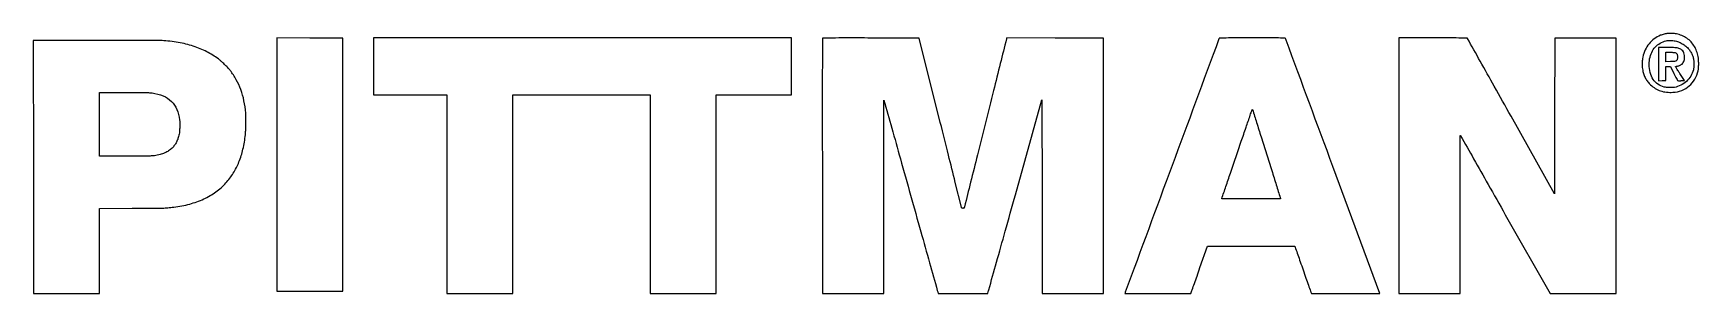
# Model space of a CAD drawing. Extents: x 523 to 7698, y 3404 to 4524.
import ezdxf

# ---------------------------------------------------------------- set-up
doc = ezdxf.new("R2010")
doc.units = 0

msp = doc.modelspace()

# ---------------------------------------------------------------- linework, layer by layer
for points in [[(7564, 4523.401421, 0.022803), (7557.167778, 4522.260908, 0.01115), (7548.574552, 4520.218905, 0.011156), (7539.985375, 4517.768456, 0.020442), (7533.126137, 4515.333581, 0.063103), (7506.166562, 4500.323544, 0.063301), (7483.834813, 4479.077441, 0.06197), (7467.156424, 4452.480428, 0.056266), (7456.834104, 4421.73367, 0.03514), (7455.082195, 4409.411851, 0.015483), (7454.423285, 4392.9549, 0.015362), (7454.776528, 4376.656393, 0.03967), (7456.320505, 4365, 0.032422), (7461.529338, 4346.595865, 0.039425), (7468.824591, 4330.235321, 0.040382), (7478.427152, 4315.545848, 0.037065), (7490.522504, 4302.132907, 0.055156), (7510.50751, 4286.854567, 0.05551), (7533.307471, 4276.353709, 0.053026), (7558.806062, 4270.792243, 0.043069), (7586.788414, 4270.156726, 0.076762), (7624.732182, 4278.506391, 0.084872), (7656.950301, 4297.78225, 0.084722), (7680.975989, 4326.700228, 0.076156), (7695.154086, 4363.01801, 0.037), (7697.05684, 4375.939069, 0.017711), (7697.674771, 4392.712364, 0.017719), (7697.095425, 4409.730922, 0.032172), (7695.239089, 4423.523632, 0.017802), (7692.306931, 4435.840702, 0.019863), (7688.594527, 4447.468975, 0.020998), (7684.211474, 4458.109495, 0.027031), (7679.264664, 4467.456167, 0.050835), (7664.536675, 4487.13814, 0.054534), (7646.4531, 4502.929758, 0.054478), (7625.365395, 4514.45095, 0.050544), (7601.752178, 4521.502186, 0.026464), (7594.022635, 4522.562036, 0.008272), (7582.346198, 4523.343281, 0.007818), (7570.786128, 4523.743775, 0.034715)], [(523.249088, 3948.75), (523.5, 3404.5), (665.75, 3404.246576), (808, 3403.993152), (808, 3587.445531), (808, 3770.89791), (948.25, 3771.287033, 0.000419), (1043.872761, 3771.63252, 0.005567), (1079.110924, 3772.181765, 0.013843), (1102.42498, 3773.451399, 0.010378), (1128, 3776.09096, 0.034448), (1196.616086, 3789.462916, 0.042963), (1257.654504, 3811.55094, 0.04637), (1310.003729, 3841.925683, 0.054746), (1352.73641, 3880, 0.044899), (1384.600092, 3922.452888, 0.042586), (1409.021837, 3970.64916, 0.039724), (1426.231092, 4025.412452, 0.030194), (1436.550371, 4087.5, 0.01667), (1437.899651, 4106.473905, 0.00529), (1438.667595, 4134.828654, 0.005179), (1438.84068, 4163.014991, 0.01881), (1438.091594, 4180.911555, 0.02958), (1430.671872, 4234.10526, 0.038208), (1417.32928, 4281.555695, 0.040186), (1397.615481, 4324.448029, 0.039236), (1371.157429, 4364, 0.02028), (1362.201523, 4374.449875, 0.009479), (1349.814831, 4387.27329, 0.009496), (1336.847944, 4399.715947, 0.018692), (1326, 4409.009889, 0.045549), (1276.760934, 4441.268614, 0.039383), (1220.079124, 4465.919435, 0.036555), (1156.088714, 4482.8343, 0.028828), (1085, 4491.962563, 0.01635), (1072.412286, 4492.433203, 0.000277), (1003.164787, 4492.718474, 0.000619), (914.958943, 4492.923672, 0.000263), (796.749088, 4492.990111), (522.998175, 4493)], [(3922.463888, 4502.752359, 0.090804), (3922.268335, 4501.686901, 0.000002), (3922.203403, 4340.746006, 0.000135), (3922.1805, 4163.408179, 0.000081), (3922.244367, 3953), (3922.5, 3404.5), (4054.75, 3404.246324), (4187, 3403.992648), (4187, 3820.662991, -0.000091), (4187.029153, 3980.407237, -0.000152), (4187.119191, 4114.814024, -0.000001), (4187.238477, 4236.848768, -0.672629), (4187.405758, 4236.916667, -0.125185), (4187.637599, 4236.514608, -0.000001), (4221.374024, 4116.478646, -0.000102), (4258.477069, 3984.359532, -0.000061), (4302.472621, 3827.5, 0.000012), (4346.582485, 3670.172708, 0.000019), (4384.065162, 3536.514063, 0.000002), (4417.562125, 3417.087219, 0.001715), (4419.220999, 3411.25), (4421.308273, 3404), (4528.012403, 3404), (4634.716534, 3404), (4637.203242, 3412.75, 0.000847), (4639.180837, 3419.753688, 0.000001), (4672.565955, 3538.759619, 0.000011), (4710.055913, 3672.410907, 0.000007), (4754.094975, 3829.431683), (4868.5, 4237.363366), (4868.751189, 3820.678007), (4869.002378, 3403.992648), (5001.251189, 3404.246324), (5133.5, 3404.5), (5133.5, 3954), (5133.5, 4503.5), (4925.229636, 4503.752359), (4716.959272, 4504.004718), (4715.991356, 4501.752359, 0.04002), (4715.351932, 4499.860156, 0.000007), (4688.853313, 4394.264755, 0.000164), (4659.565886, 4277.387364, 0.000099), (4624.965733, 4139, -0.000014), (4590.365053, 4000.509919, -0.000022), (4561.070915, 3883.295312, -0.000001), (4534.701225, 3777.803681, -0.003449), (4533.91547, 3774.75, -0.025385), (4533.17391, 3772.431074, -0.16318), (4532.406913, 3771.489891, -0.128174), (4531.13521, 3771.084559, -0.0134), (4527.980508, 3771, -0.013218), (4525.031451, 3771.077977, -0.100542), (4523.693203, 3771.424371, -0.16577), (4522.914713, 3772.197967, -0.052971), (4522.340856, 3773.75, -0.000701), (4521.774902, 3775.995365), (4495.096082, 3882.470312, -0.000003), (4465.540979, 4000.427939, -0.000002), (4430.571804, 4140), (4339.5, 4503.5), (4131.219521, 4503.752359, 0.00023), (4023.014215, 4503.833585, 0.00127), (3964.696415, 4503.702354, 0.00017), (3923.528125, 4503.491147, 0.310075)], [(5632.289521, 4502.75, 0.074611), (5630.953997, 4500.326354, 0.000001), (5429.052149, 3955.168821, 0.000002), (5227.527684, 3411.022368, 0.041435), (5226.197323, 3406.25), (5225.766846, 3404), (5367.764717, 3404), (5509.762588, 3404), (5513.244667, 3413.75, 0.001376), (5515.695047, 3420.671277, 0.000047), (5525.189734, 3447.734375, 0.000089), (5536.393905, 3479.697952, 0.000062), (5549.018998, 3515.75), (5581.311252, 3608), (5769.563822, 3608), (5957.816391, 3608), (5959.793429, 3602.25, 0.001401), (5961.293539, 3597.92653, 0.000019), (5970.510262, 3571.604688, 0.000054), (5981.196839, 3541.09951, 0.000036), (5993.5, 3506, -0.000036), (6005.803161, 3470.90049, -0.000054), (6016.489738, 3440.395312, -0.000019), (6025.706461, 3414.07347, -0.001401), (6027.206571, 3409.75), (6029.183609, 3404), (6176.591804, 3404, 0.000285), (6233.115606, 3404.032261, 0.000476), (6280.698843, 3404.131878, 0.000009), (6323.815606, 3404.263983, 0.413311), (6324, 3404.448947, 0.088895), (6323.901912, 3404.996299), (6121.512994, 3951.546149, 0.000001), (5920.457553, 4494.492808, 0.005863), (5917.48114, 4502.25, 0.301905), (5915.776245, 4503.432192, 0.0019), (5896.284797, 4503.745688, 0.002853), (5863.478945, 4503.961461, 0.000218), (5775.015456, 4504, 0.000347), (5701.876994, 4503.949206, 0.001842), (5661.84603, 4503.746111, 0.000408), (5633.741207, 4503.477027, 0.230933)], [(6406, 3954), (6406, 3404), (6538, 3404), (6670, 3404), (6670, 3744.7, -0.000211), (6670.059348, 3885.219918, -0.000466), (6670.249978, 3992.553097, -0.000015), (6670.501059, 4084.281149, -0.67302), (6670.919847, 4084.45, -0.063204), (6671.565708, 4083.588011, -0.000003), (6728.175122, 3983.976497, -0.000132), (6790.584943, 3874.089495, -0.000079), (6864.539723, 3743.746585), (7057.239752, 3403.993169), (7199.369876, 3404.246585), (7341.5, 3404.5), (7341.5, 3954), (7341.5, 4503.5), (7209.5, 4503.5), (7077.5, 4503.5), (7077, 4168.39127), (7076.5, 3833.28254), (6889.096134, 4167.595136, 0.000098), (6817.163329, 4295.858199, 0.000163), (6756.434852, 4404.010708, 0.000004), (6701.372674, 4501.995541, 0.068462), (6700.646134, 4502.953866, 0.196909), (6699.373088, 4503.486937, 0.000159), (6664.272032, 4503.746437, 0.001342), (6619.499092, 4503.94306, 0.000427), (6552.8, 4504), (6406, 4504)], [(7601.5, 4490.055163, -0.045836), (7618.367866, 4483.752947, -0.040576), (7634.550241, 4474.265365, -0.041021), (7648.805351, 4462.418827, -0.049856), (7659.932246, 4449.095049, -0.034852), (7667.890812, 4435.401823, -0.042067), (7673.305583, 4421.553401, -0.041465), (7676.379281, 4406.82656, -0.032332), (7677.331168, 4390.5, -0.007075), (7677.17162, 4382.738418, -0.01921), (7676.769762, 4377.252205, -0.022446), (7675.991438, 4372.316892, -0.013228), (7674.643221, 4366.5, -0.072695), (7663.347188, 4339.733374, -0.071017), (7644.791339, 4317.079161, -0.070864), (7620.597663, 4300.48347, -0.071864), (7592.846303, 4291.401972, -0.03245), (7582.829666, 4290.316934, -0.019704), (7570.909494, 4290.273741, -0.019689), (7558.997291, 4291.170649, -0.031858), (7549, 4292.97144, -0.089684), (7521.772687, 4305.156545, -0.097346), (7501.437788, 4325.834775, -0.087362), (7488.962181, 4354.64376, -0.057972), (7484.690698, 4390.5, -0.007258), (7484.774741, 4397.646056, -0.010721), (7485.073821, 4403.909226, -0.012234), (7485.586679, 4409.37112, -0.018701), (7486.323402, 4414.071066, -0.061732), (7495.4801, 4442.058837, -0.076022), (7510.774973, 4464.840379, -0.078431), (7531.74033, 4481.49296, -0.071307), (7557.5, 4491.553485, -0.049885), (7566.148723, 4492.686634, -0.016159), (7579.069776, 4492.664352, -0.016473), (7592.133739, 4491.787995, -0.041532)], [(7525, 4391.556208), (7525, 4319.947908), (7540.25, 4320.223954), (7555.5, 4320.5), (7555.764663, 4350.75), (7556.029326, 4381), (7566.011436, 4381), (7575.993546, 4381), (7591.020195, 4350.959627, 0.002561), (7596.872337, 4339.408647, 0.004083), (7602.006581, 4329.600168, 0.000989), (7606.573291, 4321.087206, 0.179397), (7607.319407, 4320.430926, 0.08596), (7608.265565, 4320.24414, 0.002467), (7612.39063, 4320.167913, 0.004927), (7617.26122, 4320.149942, 0.003364), (7622.796138, 4320.221299), (7637.000306, 4320.5), (7617.029104, 4350.458876, -0.002291), (7607.881856, 4364.317893, -0.007755), (7602.092431, 4373.484889, -0.003878), (7598.047533, 4380.232312, -0.404365), (7598.278951, 4381.193563, -0.076512), (7598.964345, 4381.494142, -0.021662), (7600.105271, 4381.745978, -0.021288), (7601.435672, 4381.921751, -0.021034), (7602.781545, 4381.984687, 0.061967), (7607.002962, 4382.529897, 0.023837), (7612.660806, 4384.279345, 0.02406), (7618.296934, 4386.633459, 0.044788), (7622.557111, 4389.148398, 0.07084), (7628.750929, 4395.085567, 0.063743), (7633.305789, 4402.722389, 0.058494), (7636.074123, 4411.878013, 0.044852), (7636.984379, 4422.299221, 0.055702), (7635.634337, 4434.110473, 0.075301), (7631.699203, 4444.095493, 0.080844), (7625.257288, 4451.947496, 0.076898), (7616.553608, 4457.512772, 0.039261), (7608.962309, 4460.171849, 0.04032), (7601.115935, 4461.58221, 0.019035), (7589.256826, 4462.284931, 0.00233), (7563.25, 4462.713075), (7525, 4463.164509)], [(7585.842471, 4442.068499, -0.015749), (7594.084764, 4441.213864, -0.072454), (7598.68886, 4439.892579, -0.10984), (7601.742539, 4437.605053, -0.06195), (7604.31146, 4433.729208, -0.084425), (7605.745559, 4428.977784, -0.03137), (7606.179258, 4421.987203, -0.031404), (7605.733862, 4414.987682, -0.083035), (7604.293605, 4410.196722, -0.090432), (7601.217258, 4406.048343, -0.120038), (7597.139453, 4403.749147, -0.056658), (7590.287874, 4402.634493, -0.007711), (7575.75, 4402.159572), (7556, 4401.819144), (7556, 4422.409572), (7556, 4443), (7565.25, 4442.942288, -0.006039), (7569.601917, 4442.862564, -0.003003), (7575.114663, 4442.661806, -0.00298), (7580.825288, 4442.385384, -0.004374)], [(1035, 4267.58105, -0.063049), (1082.514264, 4254.626595, -0.096948), (1117.93526, 4231.145655, -0.099765), (1141.226991, 4196.600955, -0.070152), (1153.052816, 4151.101548, -0.025133), (1153.925032, 4137.482201, -0.011476), (1153.760116, 4119.65488, -0.011338), (1152.796987, 4102.121698, -0.030112), (1151.074932, 4089.700215, -0.029304), (1146.343578, 4071.664679, -0.039362), (1139.863415, 4056.070038, -0.041841), (1131.396252, 4042.448315, -0.040973), (1120.725526, 4030.323104, -0.04541), (1106.002465, 4018.503157, -0.043793), (1089.213466, 4009.371152, -0.038668), (1069.245454, 4002.456971, -0.023764), (1044.883044, 3997.301889, -0.030595), (1035.238137, 3996.335793, -0.005553), (1017.251352, 3995.840002, -0.002964), (986.717038, 3995.518658, -0.000381), (921.25, 3995.267686), (808, 3994.919795), (808, 4131.793231, -0.000512), (808.053774, 4184.328466, -0.000847), (808.219668, 4228.679763, -0.000041), (808.440284, 4268.677886, -0.197458), (808.747806, 4269.414473, -0.19802), (809.482071, 4269.720094, -0.000068), (840.560964, 4269.822672, -0.00109), (875.108427, 4269.856746, -0.00066), (915.997806, 4269.753977, -0.000414), (977.925017, 4269.465289, -0.003192), (1006.924643, 4269.120943, -0.006478), (1024.169962, 4268.582485, -0.024023)], [(5835.502177, 4006, -0.00011), (5858.463399, 3933.182113, -0.00018), (5877.872466, 3871.504688, -0.000013), (5895.299027, 3816.05248, -0.025101), (5895.767488, 3814.25), (5896.233154, 3812), (5769.616577, 3812, -0.000415), (5721.065344, 3812.04025, -0.000691), (5680.19362, 3812.164538, -0.000019), (5643.229607, 3812.329487, -0.412896), (5643, 3812.56013, -0.082357), (5643.074271, 3813.007977, -0.000003), (5660.808769, 3865.005246, -0.000151), (5680.379296, 3922.328114, -0.000091), (5703.625598, 3990.31013, 0.00004), (5727.218284, 4059.282451, 0.00006), (5747.908183, 4119.808138, 0.000027), (5765.566473, 4171.494368, 0.001171), (5769.241004, 4182.334594, -0.005779), (5771.20763, 4187.965108, -0.010157), (5772.981214, 4192.566364, -0.004747), (5774.535446, 4196.26602, -0.55013), (5774.966672, 4196.334594, -0.104031), (5775.405857, 4195.559104, -0.000012), (5793.052519, 4140.079537, -0.000352), (5812.520172, 4078.720362, -0.000212)]]:
    msp.add_lwpolyline(points, format="xyb", close=True)
for points in [[(1572, 3959.503424), (1572, 3415), (1714.500912, 3415), (1857.001825, 3415), (1856.750912, 3959.25), (1856.5, 4503.5), (1714.25, 4503.753424), (1572, 4504.006848)], [(1989, 4381.5), (1989, 4259), (2146.49884, 4259), (2303.99768, 4259), (2304.24884, 3831.75), (2304.5, 3404.5), (2446.75, 3404.246576), (2589, 3403.993152), (2589, 3831.496576), (2589, 4259), (2884.5, 4259), (3180, 4259), (3180, 3831.496576), (3180, 3403.993152), (3322.25, 3404.246576), (3464.5, 3404.5), (3464.75116, 3831.75), (3465.00232, 4259), (3627.50116, 4259), (3790, 4259), (3790, 4381.5), (3790, 4504), (2889.5, 4504), (1989, 4504)]]:
    msp.add_lwpolyline(points, close=True)

doc.saveas('drawing.dxf')
